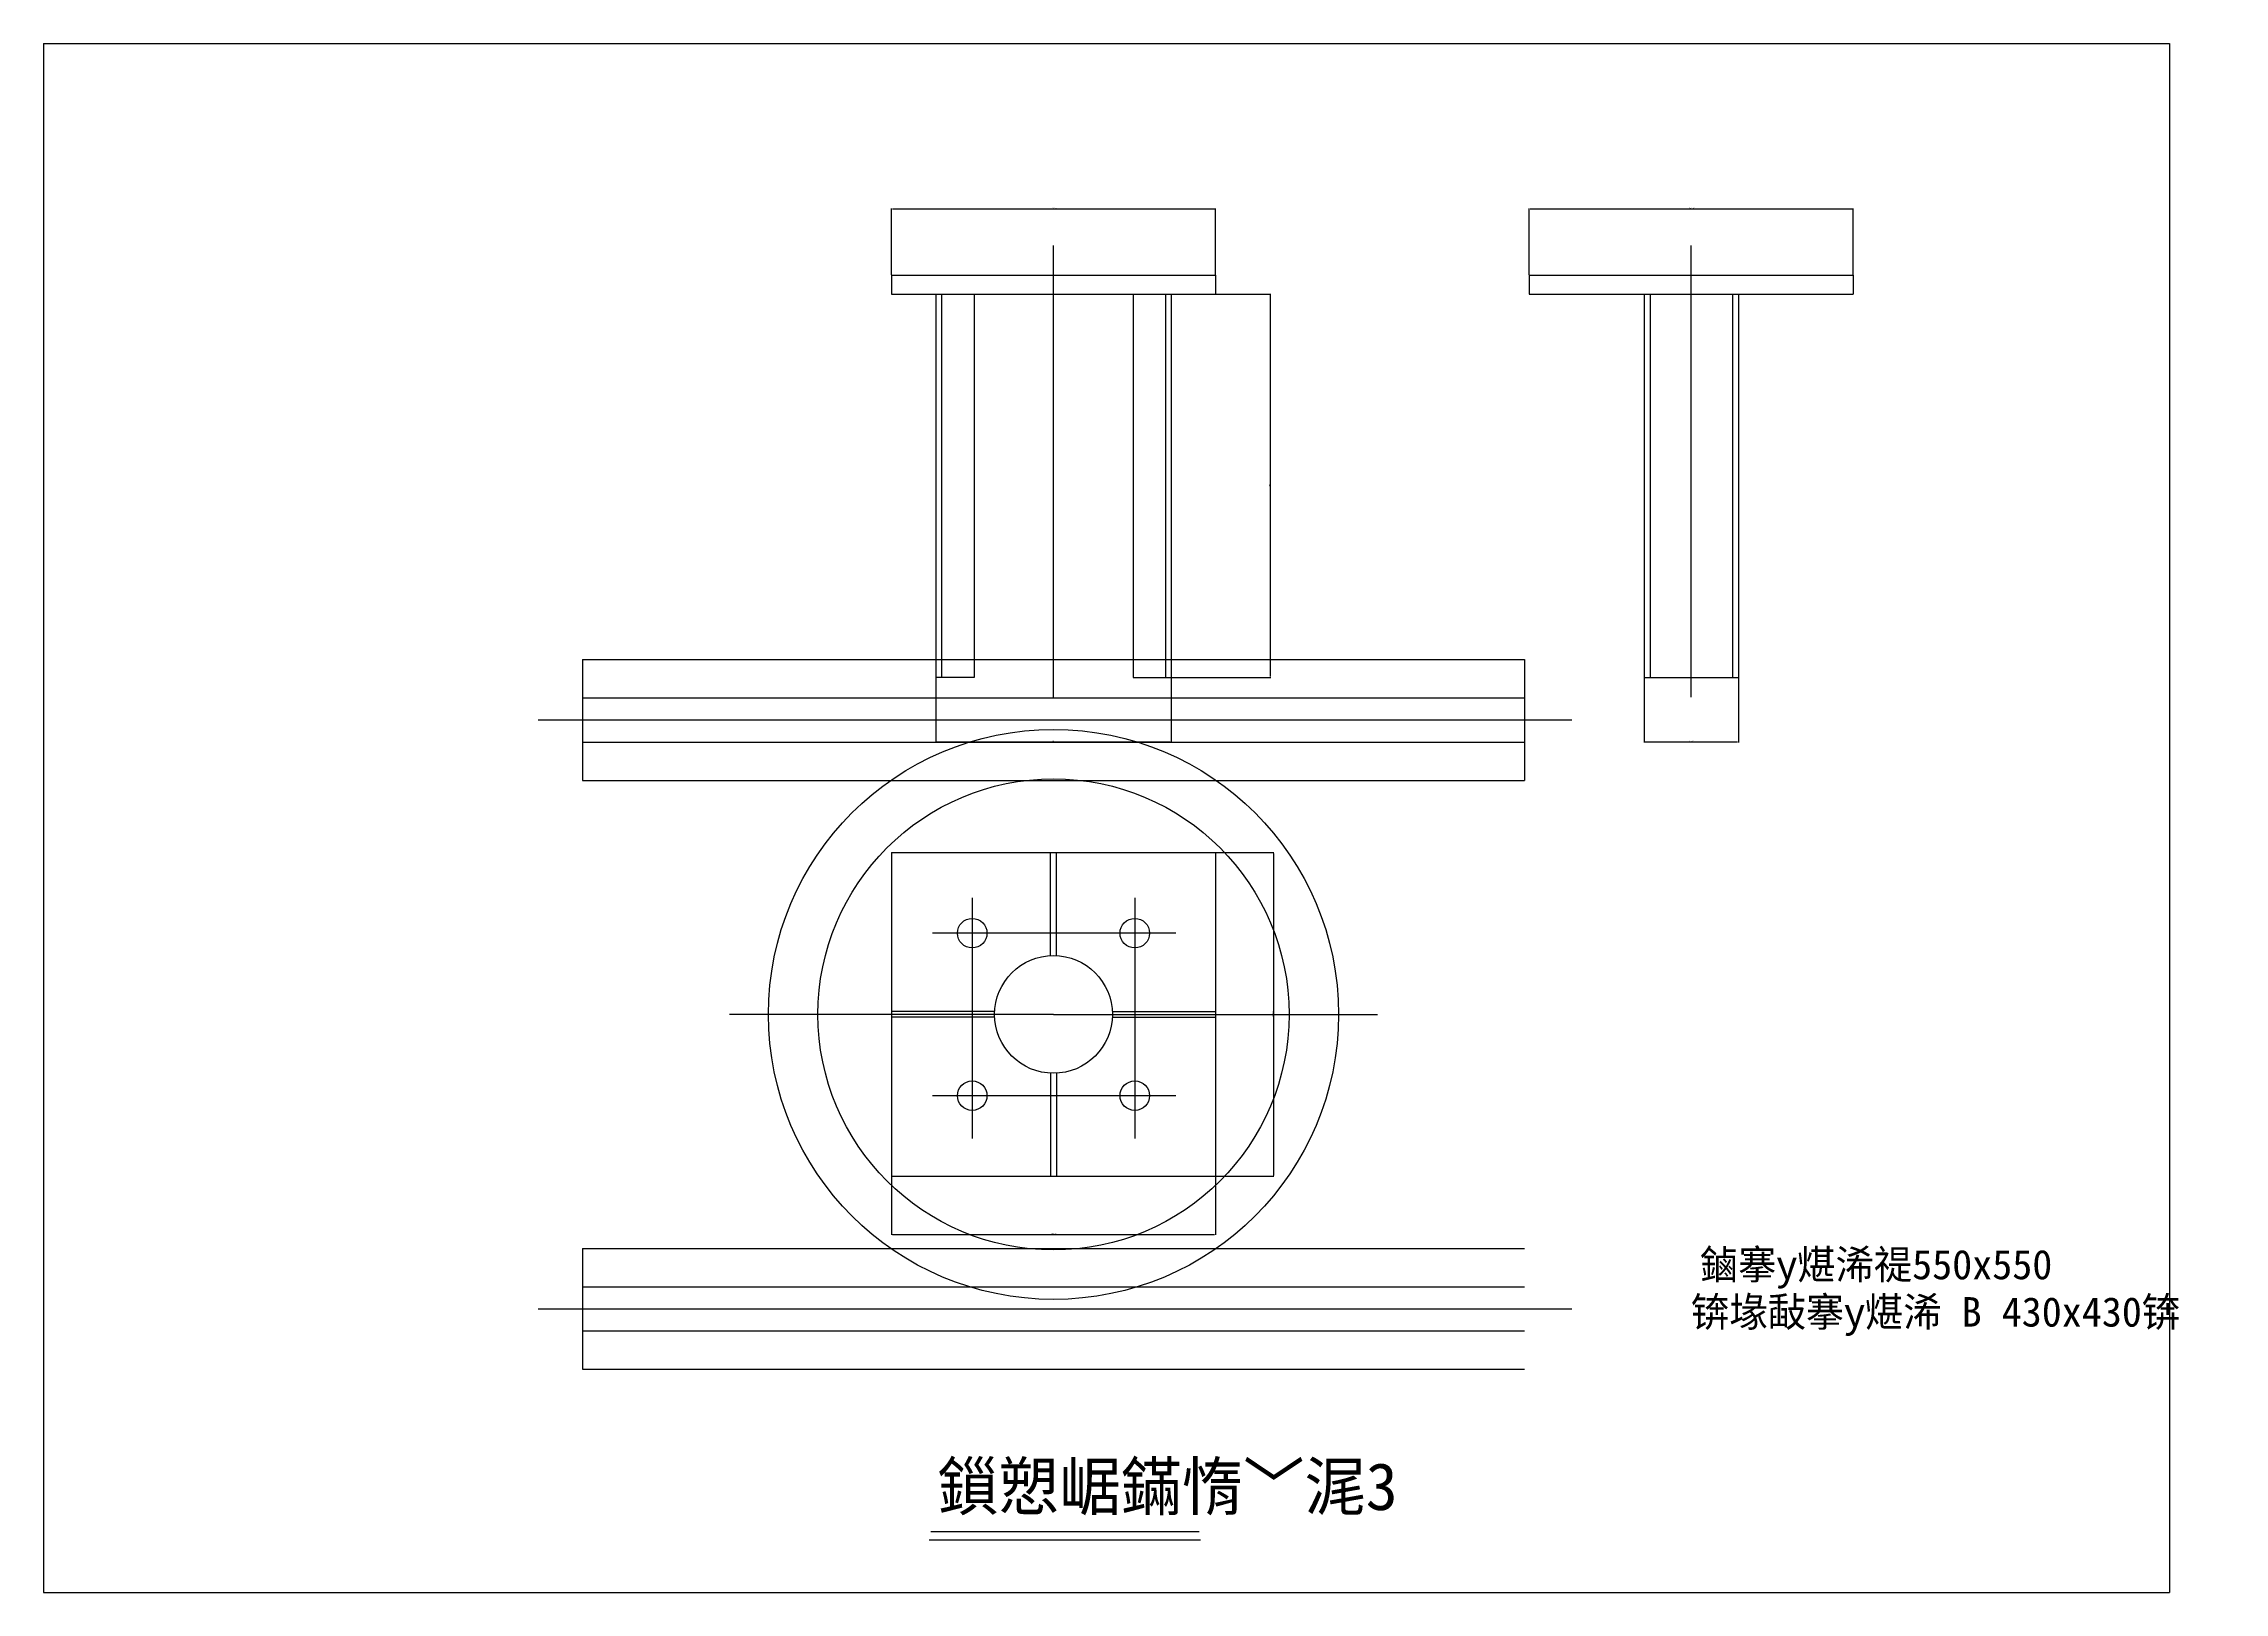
# Model space of a CAD drawing. Header units: metres. Extents: x 0 to 278, y 0 to 197.
import ezdxf

# ---------------------------------------------------------------- set-up
doc = ezdxf.new("R2010")
doc.units = ezdxf.units.M
doc.layers.add('1', color=7, linetype='Continuous')
doc.layers.add('6', color=7, linetype='Continuous')

msp = doc.modelspace()

# ---------------------------------------------------------------- linework, layer by layer
for p, q in [((0, 197.25), (270.75, 197.25)), ((0, 197.25), (0, 0)), ((270.75, 197.25), (270.75, 0)), ((108, 167.8), (108, 176.26)), ((108.12, 176.2), (149.12, 176.2)), ((149.25, 167.8), (149.25, 176.26)), ((189.22, 167.8), (189.22, 176.26)), ((189.35, 176.2), (230.35, 176.2)), ((230.47, 167.8), (230.47, 176.26)), ((128.62, 114), (128.62, 171.52)), ((209.85, 114), (209.85, 171.52)), ((108, 167.77), (149.25, 167.77)), ((108, 167.77), (108, 165.36)), ((149.25, 167.77), (149.25, 165.36)), ((189.22, 167.77), (230.47, 167.77)), ((189.22, 167.77), (189.22, 165.36)), ((230.47, 167.77), (230.47, 165.36)), ((108, 165.36), (149.25, 165.36)), ((113.62, 165.36), (113.62, 116.54)), ((114.37, 165.36), (114.37, 116.54)), ((118.5, 165.36), (118.5, 116.54)), ((138.75, 165.36), (138.75, 116.54)), ((142.87, 165.36), (142.87, 116.54)), ((143.62, 165.36), (143.62, 116.54)), ((143.65, 165.36), (156.3, 165.36)), ((156.24, 116.66), (156.24, 165.24)), ((189.22, 165.36), (230.47, 165.36)), ((203.85, 165.36), (203.85, 116.54)), ((204.6, 165.36), (204.6, 116.54)), ((215.1, 165.36), (215.1, 116.54)), ((215.85, 165.36), (215.85, 116.54)), ((118.5, 116.54), (113.62, 116.54)), ((113.62, 116.51), (113.62, 108.25)), ((138.75, 116.54), (143.62, 116.54)), ((143.62, 116.51), (143.62, 108.25)), ((143.65, 116.54), (156.3, 116.54)), ((203.85, 116.54), (215.85, 116.54)), ((203.85, 116.51), (203.85, 108.25)), ((215.85, 116.51), (215.85, 108.25)), ((113.75, 108.31), (143.5, 108.31)), ((203.97, 108.31), (215.72, 108.31)), ((108, 94.24), (149.25, 94.24)), ((108, 94.24), (108, 52.99)), ((128.25, 81.1), (128.25, 94.24)), ((129, 81.1), (129, 94.24)), ((148.25, 94.24), (156.7, 94.24)), ((149.25, 94.24), (149.25, 52.99)), ((156.64, 94.11), (156.64, 53.11)), ((118.27, 88.46), (118.27, 57.82)), ((138.97, 88.46), (138.97, 57.82)), ((144.2, 83.96), (113.21, 83.96)), ((128.62, 73.61), (87.37, 73.61)), ((121.13, 73.99), (108, 73.99)), ((121.13, 73.24), (108, 73.24)), ((128.62, 73.61), (169.87, 73.61)), ((136.11, 73.99), (149.25, 73.99)), ((136.11, 73.24), (149.25, 73.24)), ((128.25, 66.12), (128.25, 52.99)), ((129, 66.12), (129, 52.99)), ((144.2, 63.26), (113.21, 63.26)), ((108, 53.99), (108, 45.54)), ((108, 52.99), (149.25, 52.99)), ((148.25, 52.99), (156.7, 52.99)), ((149.25, 53.99), (149.25, 45.54)), ((108.12, 45.6), (149.12, 45.6)), ((112.79, 6.68), (147.34, 6.68)), ((113, 7.76), (147.17, 7.76)), ((0, 0), (270.75, 0))]:
    msp.add_line(p, q)
for centre, radius in [((128.62, 73.61), 36.3), ((128.62, 73.61), 30), ((118.27, 83.96), 1.88), ((138.97, 83.96), 1.88), ((128.62, 73.61), 7.5), ((118.27, 63.26), 1.88), ((138.97, 63.26), 1.88)]:
    msp.add_circle(centre, radius)
at = {"layer": '1'}
for p, q in [((68.62, 118.8), (188.62, 118.8)), ((68.62, 118.8), (68.62, 103.42)), ((188.62, 118.8), (188.62, 103.42)), ((68.62, 113.92), (188.62, 113.92)), ((63, 111.11), (194.62, 111.11)), ((68.62, 108.3), (188.62, 108.3)), ((68.62, 103.42), (188.62, 103.42)), ((68.62, 43.8), (68.62, 28.42)), ((68.62, 43.8), (188.62, 43.8)), ((68.62, 38.92), (188.62, 38.92)), ((63, 36.11), (194.62, 36.11)), ((68.62, 33.3), (188.62, 33.3)), ((68.62, 28.42), (188.62, 28.42))]:
    msp.add_line(p, q, dxfattribs=at)

# ---------------------------------------------------------------- texts
for s, height, p in [('550(430)', 0.12, (128.32, 176.24)), ('550(430)', 0.12, (209.55, 176.24)), ('600', 0.12, (128.51, 108.35)), ('160(140)', 0.12, (209.57, 108.36)), ('550(430)', 0.12, (128.32, 45.64)), ('鎻愬崌鏋惰﹀浘3', 6, (113.78, 10.49))]:
    msp.add_text(s, height=height).set_placement(p)
for s, p in [('950', (156.19, 140.85)), ('550(430)', (156.58, 73.33))]:
    msp.add_text(s, height=0.12, rotation=90).set_placement(p)
at = {"layer": '6'}
for s, p in [('鏀搴у煁浠禔550x550', (210.94, 39.88)), ('锛堟敮搴у煁浠 B 430x430锛', (209.82, 33.85))]:
    msp.add_text(s, height=3.75, dxfattribs=at).set_placement(p)

doc.saveas('drawing.dxf')
